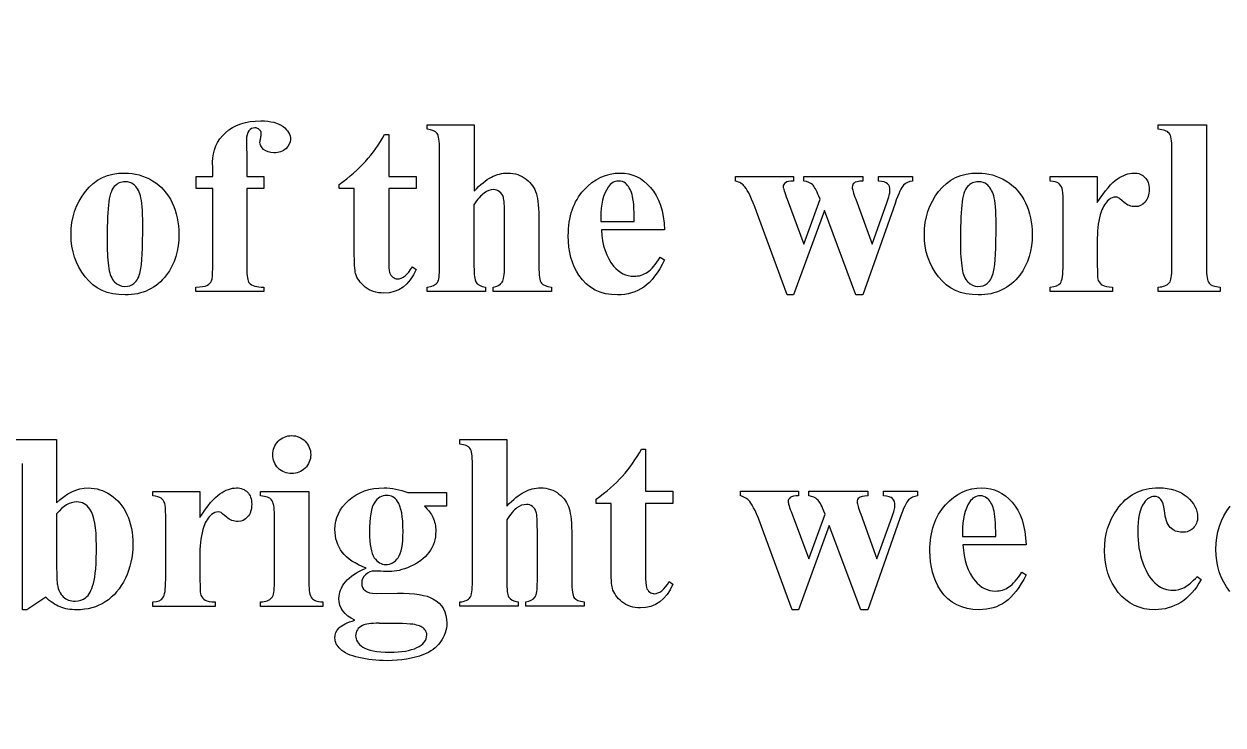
# Model space of a CAD drawing. Header units: millimetres. Extents: x 89 to 151, y 168 to 272.
# Drawn here: x 109.68 to 118.07, y 178.75 to 183.66 of the extents above; entities that cross this region are included whole.
import ezdxf

# ---------------------------------------------------------------- set-up
doc = ezdxf.new("R2010")
doc.units = ezdxf.units.MM
doc.layers.add('Layer_1', color=7, linetype='CONTINUOUS')

msp = doc.modelspace()

# ---------------------------------------------------------------- linework, layer by layer
at = {"layer": 'Layer_1', "color": 7}
for points in [[(112.50039, 182.92086), (112.50039, 182.95276), (112.8287, 182.95286)], [(112.8287, 182.95286), (112.8287, 182.48691)], [(117.62026, 182.92094), (117.62026, 182.95284), (117.958, 182.95278)], [(117.958, 182.95278), (117.958, 181.95198)], [(111.23515, 182.84347), (111.23715, 182.69274), (111.23715, 182.59025), (111.35601, 182.59025), (111.35601, 182.50585), (111.23706, 182.5059)], [(112.20294, 182.88487), (112.23184, 182.88486)], [(112.23184, 182.88486), (112.23184, 182.5903), (112.42304, 182.5903), (112.42304, 182.505), (112.23184, 182.505), (112.23184, 182.00805)], [(112.58739, 181.95966), (112.58739, 182.77787)], [(117.71676, 181.95197), (117.71676, 182.78568)], [(110.99893, 181.9468), (110.99893, 182.50577), (110.8818, 182.50577), (110.8818, 182.59017), (110.99893, 182.59017), (110.99893, 182.64957), (110.99807, 182.69007)], [(114.65974, 182.55838), (114.65974, 182.59028), (115.06626, 182.59028), (115.06626, 182.55838)], [(115.13925, 182.55828), (115.13925, 182.59018), (115.5518, 182.59018), (115.5518, 182.55828)], [(115.66204, 182.5583), (115.66204, 182.5902), (115.90062, 182.5902), (115.90062, 182.5583)], [(116.86492, 182.558), (116.86492, 182.5899), (117.19405, 182.59018)], [(117.19405, 182.59018), (117.19405, 182.40759)], [(110.38576, 182.55324), (110.38526, 182.5533)], [(111.23706, 182.5059), (111.23706, 181.94693)], [(111.99021, 182.07015), (111.99021, 182.50509), (111.88513, 182.50509), (111.88513, 182.53519)], [(116.3617, 182.55312), (116.3612, 182.55318)], [(115.02156, 182.43078), (115.13956, 182.11641), (115.25325, 182.43078), (115.24425, 182.45148)], [(115.5027, 182.43088), (115.61638, 182.11651), (115.71974, 182.4059)], [(115.77742, 182.40071), (115.55177, 181.76078), (115.50296, 181.76085)], [(116.95462, 181.97402), (116.95462, 182.4193)], [(112.82854, 182.39121), (112.82854, 181.95971)], [(113.04234, 181.95978), (113.04234, 182.31893)], [(115.50296, 181.76085), (115.28247, 182.35169), (115.06629, 181.76085), (115.02149, 181.76085), (114.80704, 182.3448)], [(113.28348, 182.27417), (113.28348, 181.95981)], [(113.71674, 182.30437), (113.71674, 182.27417), (113.95094, 182.27417)], [(114.16281, 182.21647), (113.72098, 182.21647)], [(117.19411, 182.15924), (117.19411, 181.97407), (117.19497, 181.92587)], [(114.13355, 182.02436), (114.16285, 182.00546)], [(112.39718, 181.95815), (112.42298, 181.93925)], [(111.35589, 181.816), (111.35589, 181.785), (110.88133, 181.785), (110.88133, 181.816)], [(112.90864, 181.81585), (112.90864, 181.78485), (112.50039, 181.78485), (112.50039, 181.81585)], [(113.37048, 181.816), (113.37048, 181.785), (112.96224, 181.785), (112.96224, 181.816)], [(117.29997, 181.81557), (117.29997, 181.78457), (116.86502, 181.78457), (116.86502, 181.81557)], [(118.0553, 181.81589), (118.0553, 181.78489), (117.62036, 181.78489), (117.62036, 181.81589)], [(109.57135, 180.71624), (109.57135, 180.74814), (109.90554, 180.74812)], [(109.90554, 180.74812), (109.90554, 180.30456)], [(112.73037, 180.7166), (112.73037, 180.7485), (113.05868, 180.7486)], [(113.05868, 180.7486), (113.05868, 180.28265)], [(114.0013, 180.68062), (114.0302, 180.6806)], [(114.0302, 180.6806), (114.0302, 180.38605), (114.2214, 180.38605), (114.2214, 180.30075), (114.0302, 180.30075), (114.0302, 179.8038)], [(109.82975, 179.64398), (109.69625, 179.55698), (109.66695, 179.55698), (109.66695, 180.58104)], [(112.81737, 179.75541), (112.81737, 180.57362)], [(110.57971, 180.35335), (110.57971, 180.38525), (110.90893, 180.38552)], [(110.90893, 180.38552), (110.90893, 180.20293)], [(111.33428, 180.35368), (111.33428, 180.38558), (111.67202, 180.38552)], [(111.67202, 180.38552), (111.67202, 179.74731)], [(114.69421, 180.35416), (114.69421, 180.38606), (115.10073, 180.38606), (115.10073, 180.35416)], [(115.17372, 180.35406), (115.17372, 180.38596), (115.58627, 180.38596), (115.58627, 180.35406)], [(115.69661, 180.35409), (115.69661, 180.38599), (115.93519, 180.38599), (115.93519, 180.35409)], [(112.21558, 180.35669), (112.21548, 180.35672)], [(112.36448, 180.37652), (112.63578, 180.37652), (112.63578, 180.28182), (112.48162, 180.28182)], [(113.78857, 179.86591), (113.78857, 180.30085), (113.68349, 180.30085), (113.68349, 180.33095)], [(109.90533, 180.22787), (109.90554, 180.22791)], [(109.90554, 180.22791), (109.90554, 179.86962)], [(110.66941, 179.76937), (110.66941, 180.21465)], [(111.43078, 179.7473), (111.43078, 180.21756)], [(115.05603, 180.22656), (115.17403, 179.9122), (115.28772, 180.22656), (115.27872, 180.24726)], [(115.53727, 180.22656), (115.65096, 179.9122), (115.75431, 180.20159)], [(113.05852, 180.18695), (113.05852, 179.75546)], [(115.53743, 179.55664), (115.31694, 180.14748), (115.10076, 179.55664), (115.05596, 179.55664), (114.84151, 180.14059)], [(115.81199, 180.1965), (115.58634, 179.55657), (115.53743, 179.55664)], [(113.27232, 179.75552), (113.27232, 180.11467)], [(113.51346, 180.06991), (113.51346, 179.75555)], [(116.24891, 180.10015), (116.24891, 180.06995), (116.48311, 180.06996)], [(116.69498, 180.01226), (116.25315, 180.01226)], [(110.90899, 179.95458), (110.90899, 179.76941), (110.90985, 179.72121)], [(116.66572, 179.82015), (116.69502, 179.80115)], [(114.19554, 179.7539), (114.22134, 179.735)], [(117.89387, 179.78832), (117.92057, 179.76762)], [(117.89387, 179.78821), (117.89387, 179.78832)], [(112.14316, 179.67086), (112.29216, 179.67286)], [(111.01485, 179.61091), (111.01485, 179.57991), (110.57991, 179.57991), (110.57991, 179.61091)], [(111.76932, 179.61123), (111.76932, 179.58023), (111.33438, 179.58023), (111.33438, 179.61123)], [(113.13862, 179.6116), (113.13862, 179.5806), (112.73037, 179.5806), (112.73037, 179.6116)], [(113.60046, 179.61173), (113.60046, 179.58073), (113.19222, 179.58073), (113.19222, 179.61173)], [(112.16469, 179.46145), (112.16468, 179.46185)]]:
    msp.add_lwpolyline(points, dxfattribs=at)
for points in [[(110.38226, 182.61446)], [(116.35819, 182.61434)], [(114.1628, 182.2165)], [(111.55144, 180.77568)], [(112.3644, 180.37655)], [(116.69497, 180.01219)]]:
    msp.add_lwpolyline(points, close=True, dxfattribs=at)
for points in [[(100.211883, 187.167662), (108.632798, 173.132804), (121.297172, 168.934303), (132.299627, 176.529913)], [(111.08847, 182.89677), (111.149337, 182.951903), (111.231447, 182.97947), (111.3348, 182.97947)], [(111.25155, 182.90977), (111.240617, 182.89597), (111.23515, 182.87387), (111.23515, 182.84347)], [(111.29375, 182.93047), (111.277083, 182.93047), (111.263017, 182.92357), (111.25155, 182.90977)], [(111.32735, 182.91757), (111.31815, 182.92617), (111.30695, 182.93047), (111.29375, 182.93047)], [(111.33765, 182.89087), (111.33765, 182.902937), (111.334217, 182.911837), (111.32735, 182.91757)], [(111.3348, 182.97947), (111.40542, 182.97947), (111.45767, 182.96627), (111.49155, 182.93987)], [(111.49155, 182.93987), (111.526017, 182.91347), (111.54325, 182.88417), (111.54325, 182.85197)], [(112.57019, 182.89156), (112.559257, 182.906493), (112.53599, 182.91626), (112.50039, 182.92086)], [(117.69696, 182.89334), (117.68376, 182.909407), (117.658193, 182.918607), (117.62026, 182.92094)], [(110.99807, 182.69007), (110.99807, 182.77275), (111.028203, 182.84165), (111.08847, 182.89677)], [(111.32965, 182.83137), (111.32965, 182.836703), (111.331317, 182.847337), (111.33465, 182.86327)], [(111.35545, 182.77967), (111.33825, 182.795203), (111.32965, 182.812437), (111.32965, 182.83137)], [(111.33465, 182.86327), (111.33665, 182.873003), (111.33765, 182.882203), (111.33765, 182.89087)], [(111.54325, 182.85197), (111.54325, 182.826103), (111.532617, 182.803703), (111.51135, 182.78477)], [(112.06945, 182.69625), (112.120583, 182.752517), (112.16508, 182.81539), (112.20294, 182.88487)], [(112.58739, 182.77787), (112.58739, 182.838737), (112.581657, 182.876633), (112.57019, 182.89156)], [(117.71676, 182.78568), (117.71676, 182.841947), (117.71016, 182.877833), (117.69696, 182.89334)], [(111.42695, 182.75637), (111.397083, 182.75637), (111.37325, 182.764137), (111.35545, 182.77967)], [(111.51135, 182.78477), (111.490083, 182.765837), (111.46195, 182.75637), (111.42695, 182.75637)], [(111.88513, 182.53519), (111.957477, 182.586323), (112.018917, 182.64001), (112.06945, 182.69625)], [(110.10665, 182.48527), (110.17383, 182.571397), (110.2657, 182.61446), (110.38226, 182.61446)], [(110.38226, 182.6145), (110.452307, 182.6145), (110.517477, 182.5964), (110.57777, 182.5602)], [(112.8287, 182.48691), (112.8729, 182.533443), (112.91338, 182.566177), (112.95014, 182.58511)], [(112.95014, 182.58511), (112.986873, 182.604643), (113.025057, 182.61441), (113.06469, 182.61441)], [(113.06469, 182.61441), (113.115223, 182.61441), (113.158287, 182.600043), (113.19388, 182.57131)], [(113.19388, 182.57131), (113.23008, 182.542577), (113.253913, 182.5087), (113.26538, 182.46968)], [(113.59783, 182.49469), (113.67075, 182.574503), (113.756017, 182.61441), (113.85363, 182.61441)], [(113.85363, 182.61441), (113.935163, 182.61441), (114.005787, 182.58082), (114.0655, 182.51364)], [(116.08258, 182.48515), (116.14976, 182.571277), (116.24163, 182.61434), (116.35819, 182.61434)], [(116.3582, 182.61438), (116.428253, 182.61438), (116.493423, 182.59628), (116.55371, 182.56008)], [(117.19405, 182.40759), (117.24745, 182.49085), (117.294247, 182.545973), (117.33444, 182.57296)], [(117.33444, 182.57296), (117.37464, 182.600493), (117.413397, 182.61426), (117.45071, 182.61426)], [(117.45071, 182.61426), (117.482843, 182.61426), (117.50841, 182.604193), (117.52741, 182.58406)], [(117.52741, 182.58406), (117.546943, 182.564527), (117.55671, 182.536693), (117.55671, 182.50056)], [(110.00675, 182.18382), (110.00675, 182.299233), (110.04005, 182.399717), (110.10665, 182.48527)], [(110.30946, 182.5197), (110.288793, 182.4979), (110.275027, 182.45426), (110.26816, 182.38878)], [(110.38526, 182.5533), (110.355993, 182.5533), (110.330727, 182.5421), (110.30946, 182.5197)], [(110.44436, 182.53514), (110.429427, 182.547207), (110.409893, 182.55324), (110.38576, 182.55324)], [(110.49256, 182.45504), (110.481627, 182.491773), (110.46556, 182.518473), (110.44436, 182.53514)], [(110.57777, 182.5602), (110.638037, 182.524), (110.683683, 182.47261), (110.71471, 182.40603)], [(112.96634, 182.49801), (112.943407, 182.49801), (112.921007, 182.489977), (112.89914, 182.47391)], [(113.00764, 182.48341), (112.995573, 182.493143), (112.981807, 182.49801), (112.96634, 182.49801)], [(113.03434, 182.44381), (113.029007, 182.46101), (113.020107, 182.47421), (113.00764, 182.48341)], [(113.48931, 182.1743), (113.48931, 182.308653), (113.525483, 182.41545), (113.59783, 182.49469)], [(113.76754, 182.51452), (113.733673, 182.463387), (113.71674, 182.393337), (113.71674, 182.30437)], [(113.84074, 182.55842), (113.810873, 182.55842), (113.786473, 182.543787), (113.76754, 182.51452)], [(113.88894, 182.54292), (113.876873, 182.553253), (113.860807, 182.55842), (113.84074, 182.55842)], [(113.93544, 182.46452), (113.925707, 182.498987), (113.910207, 182.52512), (113.88894, 182.54292)], [(114.0655, 182.51364), (114.125767, 182.44704), (114.1582, 182.347993), (114.1628, 182.2165)], [(114.72524, 182.51878), (114.710907, 182.53718), (114.689073, 182.55038), (114.65974, 182.55838)], [(114.80704, 182.3448), (114.774907, 182.4338), (114.74764, 182.491793), (114.72524, 182.51878)], [(115.00946, 182.54628), (114.999127, 182.538213), (114.99396, 182.529013), (114.99396, 182.51868)], [(114.99396, 182.51868), (114.99396, 182.50888), (115.00316, 182.47958), (115.02156, 182.43078)], [(115.06626, 182.55838), (115.038727, 182.55838), (115.019793, 182.554347), (115.00946, 182.54628)], [(115.19865, 182.53328), (115.185983, 182.545347), (115.166183, 182.55368), (115.13925, 182.55828)], [(115.24425, 182.45148), (115.22705, 182.494547), (115.21185, 182.521813), (115.19865, 182.53328)], [(115.4906, 182.54448), (115.482, 182.537613), (115.4777, 182.52758), (115.4777, 182.51438)], [(115.4777, 182.51438), (115.4777, 182.501713), (115.486033, 182.47388), (115.5027, 182.43088)], [(115.5518, 182.55828), (115.519667, 182.55628), (115.499267, 182.55168), (115.4906, 182.54448)], [(115.72574, 182.5394), (115.714807, 182.549733), (115.693573, 182.556033), (115.66204, 182.5583)], [(115.71974, 182.4059), (115.734673, 182.447233), (115.74214, 182.475367), (115.74214, 182.4903)], [(115.74214, 182.4903), (115.74214, 182.5127), (115.736673, 182.529067), (115.72574, 182.5394)], [(115.83772, 182.5299), (115.822187, 182.514967), (115.802087, 182.471903), (115.77742, 182.40071)], [(115.90062, 182.5583), (115.87422, 182.554967), (115.853253, 182.5455), (115.83772, 182.5299)], [(115.98268, 182.1837), (115.98268, 182.299113), (116.01598, 182.399597), (116.08258, 182.48515)], [(116.2854, 182.51958), (116.264733, 182.49778), (116.250967, 182.45414), (116.2441, 182.38866)], [(116.3612, 182.55318), (116.331933, 182.55318), (116.306667, 182.54198), (116.2854, 182.51958)], [(116.4203, 182.53502), (116.405367, 182.547087), (116.385833, 182.55312), (116.3617, 182.55312)], [(116.4685, 182.45492), (116.457567, 182.491653), (116.4415, 182.518353), (116.4203, 182.53502)], [(116.55371, 182.56008), (116.613977, 182.52388), (116.659623, 182.47249), (116.69065, 182.40591)], [(116.92262, 182.5425), (116.911687, 182.549967), (116.892453, 182.555133), (116.86492, 182.558)], [(116.94762, 182.5072), (116.94162, 182.523267), (116.933287, 182.535033), (116.92262, 182.5425)], [(116.95462, 182.4193), (116.95462, 182.465233), (116.952287, 182.494533), (116.94762, 182.5072)], [(117.55671, 182.50056), (117.55671, 182.462093), (117.547243, 182.432227), (117.52831, 182.41096)], [(110.50896, 182.25436), (110.50896, 182.351973), (110.503493, 182.418867), (110.49256, 182.45504)], [(110.71471, 182.40603), (110.74631, 182.33943), (110.76211, 182.266507), (110.76211, 182.18726)], [(112.89914, 182.47391), (112.87734, 182.458377), (112.853807, 182.43081), (112.82854, 182.39121)], [(113.04234, 182.31893), (113.04234, 182.38553), (113.039673, 182.427157), (113.03434, 182.44381)], [(113.26538, 182.46968), (113.277447, 182.431213), (113.28348, 182.366043), (113.28348, 182.27417)], [(113.95094, 182.27417), (113.95094, 182.366617), (113.945773, 182.430067), (113.93544, 182.46452)], [(116.4849, 182.25424), (116.4849, 182.351853), (116.479433, 182.418747), (116.4685, 182.45492)], [(116.69065, 182.40591), (116.72225, 182.33931), (116.73805, 182.266387), (116.73805, 182.18714)], [(117.27511, 182.42706), (117.251577, 182.407527), (117.233777, 182.379693), (117.22171, 182.34356)], [(117.32251, 182.44606), (117.305843, 182.44606), (117.290043, 182.439727), (117.27511, 182.42706)], [(117.34231, 182.44106), (117.33631, 182.444393), (117.32971, 182.44606), (117.32251, 182.44606)], [(117.38191, 182.40836), (117.35951, 182.427893), (117.34631, 182.438793), (117.34231, 182.44106)], [(117.46111, 182.37906), (117.43071, 182.37906), (117.40431, 182.388827), (117.38191, 182.40836)], [(117.52831, 182.41096), (117.50991, 182.389693), (117.48751, 182.37906), (117.46111, 182.37906)], [(110.26816, 182.38878), (110.26216, 182.323913), (110.25916, 182.23348), (110.25916, 182.11748)], [(116.2441, 182.38866), (116.2381, 182.323793), (116.2351, 182.23336), (116.2351, 182.11736)], [(117.22171, 182.34356), (117.20331, 182.287827), (117.19411, 182.226387), (117.19411, 182.15924)], [(110.49176, 181.92363), (110.503227, 181.978163), (110.50896, 182.088407), (110.50896, 182.25436)], [(116.4677, 181.92351), (116.479167, 181.978043), (116.4849, 182.088287), (116.4849, 182.25424)], [(110.10495, 181.8884), (110.039483, 181.97338), (110.00675, 182.071853), (110.00675, 182.18382)], [(110.76211, 182.18726), (110.76211, 182.073), (110.73311, 181.9774), (110.67511, 181.90046)], [(113.56341, 181.89869), (113.51401, 181.972757), (113.48931, 182.064627), (113.48931, 182.1743)], [(113.72098, 182.21647), (113.726313, 182.10967), (113.754747, 182.025263), (113.80628, 181.96325)], [(116.08088, 181.88828), (116.015413, 181.97326), (115.98268, 182.071733), (115.98268, 182.1837)], [(116.73805, 182.18714), (116.73805, 182.07288), (116.70905, 181.97728), (116.65105, 181.90034)], [(110.25916, 182.11748), (110.25916, 182.056013), (110.263193, 181.998597), (110.27126, 181.94523)], [(111.99921, 181.91168), (111.99321, 181.931213), (111.99021, 181.984037), (111.99021, 182.07015)], [(116.2351, 182.11736), (116.2351, 182.055893), (116.239133, 181.998477), (116.2472, 181.94511)], [(112.23184, 182.00805), (112.23184, 181.961517), (112.23384, 181.931383), (112.23784, 181.91765)], [(114.16285, 182.00546), (114.11925, 181.91646), (114.07102, 181.8533), (114.01816, 181.81598)], [(114.04315, 181.92015), (114.071283, 181.939683), (114.101417, 181.97442), (114.13355, 182.02436)], [(110.27126, 181.94523), (110.27726, 181.904497), (110.29076, 181.873497), (110.31176, 181.85223)], [(110.67511, 181.90046), (110.605063, 181.80744), (110.508313, 181.76093), (110.38486, 181.76093)], [(110.44696, 181.84183), (110.46936, 181.861363), (110.484293, 181.88863), (110.49176, 181.92363)], [(110.98993, 181.8607), (110.99593, 181.8745), (110.99893, 181.9032), (110.99893, 181.9468)], [(111.23706, 181.94693), (111.23706, 181.89293), (111.242793, 181.859053), (111.25426, 181.8453)], [(112.06641, 181.81608), (112.03141, 181.844813), (112.00901, 181.87668), (111.99921, 181.91168)], [(112.42298, 181.93925), (112.376447, 181.829003), (112.30094, 181.77388), (112.19646, 181.77388)], [(112.23784, 181.91765), (112.242507, 181.90445), (112.250273, 181.89355), (112.26114, 181.88495)], [(112.29124, 181.87285), (112.328573, 181.87285), (112.363887, 181.901283), (112.39718, 181.95815)], [(112.57279, 181.84855), (112.582523, 181.86115), (112.58739, 181.898187), (112.58739, 181.95966)], [(112.82854, 181.95971), (112.82854, 181.90231), (112.83284, 181.866423), (112.84144, 181.85205)], [(113.02684, 181.8504), (113.037173, 181.865333), (113.04234, 181.901793), (113.04234, 181.95978)], [(113.28348, 181.95981), (113.28348, 181.898343), (113.289213, 181.859873), (113.30068, 181.8444)], [(113.83471, 181.76088), (113.715277, 181.76088), (113.624843, 181.806817), (113.56341, 181.89869)], [(113.80628, 181.96325), (113.84588, 181.915583), (113.893537, 181.89175), (113.94925, 181.89175)], [(113.94925, 181.89175), (113.983717, 181.89175), (114.015017, 181.901217), (114.04315, 181.92015)], [(116.2472, 181.94511), (116.2532, 181.904377), (116.2667, 181.873377), (116.2877, 181.85211)], [(116.65105, 181.90034), (116.580997, 181.80732), (116.484247, 181.76081), (116.3608, 181.76081)], [(116.4229, 181.84171), (116.4453, 181.861243), (116.460233, 181.88851), (116.4677, 181.92351)], [(116.93562, 181.84397), (116.948287, 181.860637), (116.95462, 181.903987), (116.95462, 181.97402)], [(117.19497, 181.92587), (117.19497, 181.893137), (117.19697, 181.87217), (117.20097, 181.86297)], [(117.69956, 181.84689), (117.711027, 181.86009), (117.71676, 181.895117), (117.71676, 181.95197)], [(117.958, 181.95198), (117.958, 181.895113), (117.9646, 181.85865), (117.9778, 181.84259)], [(110.38486, 181.76093), (110.263707, 181.76093), (110.170403, 181.80342), (110.10495, 181.8884)], [(110.31176, 181.85223), (110.332427, 181.830963), (110.35596, 181.82033), (110.38236, 181.82033)], [(110.38236, 181.82033), (110.408227, 181.82033), (110.42976, 181.827497), (110.44696, 181.84183)], [(110.88133, 181.816), (110.91753, 181.816573), (110.943097, 181.820573), (110.95803, 181.828)], [(110.95803, 181.828), (110.973563, 181.836067), (110.984197, 181.846967), (110.98993, 181.8607)], [(111.25426, 181.8453), (111.27266, 181.824033), (111.306537, 181.814267), (111.35589, 181.816)], [(112.19646, 181.77388), (112.145327, 181.77388), (112.101977, 181.787947), (112.06641, 181.81608)], [(112.26114, 181.88495), (112.272073, 181.876883), (112.282107, 181.87285), (112.29124, 181.87285)], [(112.50039, 181.81585), (112.534257, 181.819183), (112.55839, 181.830083), (112.57279, 181.84855)], [(112.84144, 181.85205), (112.852373, 181.832517), (112.874773, 181.82045), (112.90864, 181.81585)], [(112.96224, 181.816), (112.990973, 181.82), (113.012507, 181.831467), (113.02684, 181.8504)], [(113.30068, 181.8444), (113.312147, 181.829467), (113.335413, 181.82), (113.37048, 181.816)], [(114.01816, 181.81598), (113.96536, 181.779247), (113.90421, 181.76088), (113.83471, 181.76088)], [(116.3608, 181.76081), (116.239647, 181.76081), (116.14634, 181.8033), (116.08088, 181.88828)], [(116.2877, 181.85211), (116.308367, 181.830843), (116.3319, 181.82021), (116.3583, 181.82021)], [(116.3583, 181.82021), (116.384167, 181.82021), (116.4057, 181.827377), (116.4229, 181.84171)], [(116.86502, 181.81557), (116.90002, 181.818237), (116.923553, 181.827703), (116.93562, 181.84397)], [(117.20097, 181.86297), (117.207837, 181.847437), (117.21787, 181.835937), (117.23107, 181.82847)], [(117.23107, 181.82847), (117.24487, 181.821603), (117.267837, 181.817303), (117.29997, 181.81557)], [(117.62036, 181.81589), (117.65596, 181.817223), (117.68236, 181.827557), (117.69956, 181.84689)], [(117.9778, 181.84259), (117.991, 181.827123), (118.016833, 181.818223), (118.0553, 181.81589)], [(111.41874, 180.64218), (111.41874, 180.678913), (111.431673, 180.710213), (111.45754, 180.73608)], [(111.45754, 180.73608), (111.483407, 180.76248), (111.514707, 180.77568), (111.55144, 180.77568)], [(111.55144, 180.77568), (111.588773, 180.77568), (111.62034, 180.76248), (111.64614, 180.73608)], [(111.64614, 180.73608), (111.672007, 180.710213), (111.68494, 180.678913), (111.68494, 180.64218)], [(111.45754, 180.54828), (111.431673, 180.574147), (111.41874, 180.605447), (111.41874, 180.64218)], [(111.68494, 180.64218), (111.68494, 180.605447), (111.67174, 180.574147), (111.64534, 180.54828)], [(112.80017, 180.6873), (112.789237, 180.702233), (112.76597, 180.712), (112.73037, 180.7166)], [(112.81737, 180.57362), (112.81737, 180.634487), (112.811637, 180.67238), (112.80017, 180.6873)], [(113.86781, 180.49201), (113.918943, 180.548277), (113.96344, 180.611147), (114.0013, 180.68062)], [(111.55144, 180.50948), (111.514707, 180.50948), (111.483407, 180.522413), (111.45754, 180.54828)], [(111.64534, 180.54828), (111.619473, 180.522413), (111.588173, 180.50948), (111.55144, 180.50948)], [(113.68349, 180.33095), (113.755837, 180.382083), (113.817277, 180.43577), (113.86781, 180.49201)], [(109.90554, 180.30456), (109.973293, 180.374607), (110.047363, 180.40963), (110.12775, 180.40963)], [(110.12775, 180.40963), (110.182883, 180.40963), (110.234847, 180.393263), (110.28364, 180.36053)], [(111.04932, 180.36829), (111.08952, 180.395823), (111.128277, 180.40959), (111.16559, 180.40959)], [(111.16559, 180.40959), (111.197723, 180.40959), (111.22329, 180.399557), (111.24229, 180.37949)], [(111.95099, 180.32315), (112.015323, 180.38115), (112.098007, 180.41015), (112.19904, 180.41015)], [(112.19904, 180.41015), (112.25244, 180.41015), (112.30756, 180.39895), (112.3644, 180.37655)], [(113.18012, 180.38085), (113.216853, 180.400383), (113.255037, 180.41015), (113.29467, 180.41015)], [(113.29467, 180.41015), (113.345203, 180.41015), (113.388267, 180.395783), (113.42386, 180.36705)], [(116.12999, 180.29038), (116.202917, 180.370187), (116.288183, 180.41009), (116.38579, 180.41009)], [(116.38579, 180.41009), (116.467323, 180.41009), (116.53795, 180.376503), (116.59767, 180.30933)], [(117.33234, 180.25939), (117.402967, 180.35987), (117.50029, 180.41011), (117.62431, 180.41011)], [(117.62431, 180.41011), (117.70757, 180.41011), (117.773603, 180.389143), (117.82241, 180.34721)], [(110.04744, 180.31137), (109.99804, 180.31137), (109.95067, 180.283537), (109.90533, 180.22787)], [(110.13784, 180.26147), (110.11544, 180.294737), (110.085307, 180.31137), (110.04744, 180.31137)], [(110.28364, 180.36053), (110.33244, 180.328397), (110.370623, 180.282463), (110.39819, 180.22273)], [(110.63741, 180.33785), (110.626477, 180.345317), (110.607243, 180.350483), (110.57971, 180.35335)], [(110.66241, 180.30255), (110.65641, 180.318617), (110.648077, 180.330383), (110.63741, 180.33785)], [(110.66941, 180.21465), (110.66941, 180.260583), (110.667077, 180.289883), (110.66241, 180.30255)], [(110.90893, 180.20293), (110.96233, 180.286183), (111.009127, 180.341303), (111.04932, 180.36829)], [(111.24229, 180.37949), (111.261823, 180.359957), (111.27159, 180.332123), (111.27159, 180.29599)], [(111.41098, 180.32608), (111.39778, 180.342147), (111.372213, 180.351347), (111.33428, 180.35368)], [(111.43078, 180.21756), (111.43078, 180.274427), (111.42418, 180.3106), (111.41098, 180.32608)], [(111.85449, 180.11902), (111.85449, 180.197687), (111.886657, 180.26573), (111.95099, 180.32315)], [(112.13108, 180.30592), (112.108147, 180.272653), (112.09668, 180.203177), (112.09668, 180.09749)], [(112.21548, 180.35672), (112.182213, 180.35672), (112.15408, 180.339787), (112.13108, 180.30592)], [(112.29308, 180.31539), (112.27468, 180.342923), (112.248847, 180.35669), (112.21558, 180.35669)], [(112.33178, 180.10524), (112.33178, 180.20802), (112.31888, 180.27807), (112.29308, 180.31539)], [(113.05868, 180.28265), (113.10288, 180.329183), (113.14336, 180.361917), (113.18012, 180.38085)], [(113.42386, 180.36705), (113.46006, 180.338317), (113.483893, 180.30444), (113.49536, 180.26542)], [(114.75971, 180.31456), (114.745377, 180.33296), (114.723543, 180.34616), (114.69421, 180.35416)], [(114.84151, 180.14059), (114.809377, 180.229583), (114.78211, 180.287573), (114.75971, 180.31456)], [(115.04393, 180.34206), (115.033597, 180.333993), (115.02843, 180.324793), (115.02843, 180.31446)], [(115.02843, 180.31446), (115.02843, 180.304727), (115.03763, 180.275427), (115.05603, 180.22656)], [(115.10073, 180.35416), (115.073197, 180.35416), (115.054263, 180.350127), (115.04393, 180.34206)], [(115.23312, 180.32906), (115.220453, 180.341127), (115.200653, 180.34946), (115.17372, 180.35406)], [(115.27872, 180.24726), (115.26152, 180.290327), (115.24632, 180.317593), (115.23312, 180.32906)], [(115.52517, 180.34026), (115.51657, 180.333393), (115.51227, 180.32336), (115.51227, 180.31016)], [(115.51227, 180.31016), (115.51227, 180.297493), (115.520603, 180.269627), (115.53727, 180.22656)], [(115.58627, 180.35406), (115.554137, 180.35206), (115.53377, 180.34746), (115.52517, 180.34026)], [(115.76031, 180.33509), (115.749377, 180.345423), (115.728143, 180.351757), (115.69661, 180.35409)], [(115.77671, 180.28599), (115.77671, 180.30839), (115.771243, 180.324757), (115.76031, 180.33509)], [(115.87229, 180.32569), (115.856757, 180.310757), (115.836657, 180.267693), (115.81199, 180.1965)], [(115.93519, 180.35409), (115.90879, 180.350757), (115.887823, 180.34129), (115.87229, 180.32569)], [(116.29971, 180.3103), (116.265843, 180.259167), (116.24891, 180.189117), (116.24891, 180.10015)], [(116.37291, 180.3542), (116.343043, 180.3542), (116.318643, 180.339567), (116.29971, 180.3103)], [(116.42111, 180.3387), (116.409043, 180.349033), (116.392977, 180.3542), (116.37291, 180.3542)], [(116.46761, 180.2603), (116.457877, 180.294767), (116.442377, 180.3209), (116.42111, 180.3387)], [(116.59767, 180.30933), (116.657937, 180.24273), (116.69037, 180.143683), (116.69497, 180.01219)], [(117.52181, 180.30584), (117.491943, 180.26164), (117.47701, 180.193887), (117.47701, 180.10258)], [(117.59241, 180.34974), (117.564877, 180.34974), (117.541343, 180.335107), (117.52181, 180.30584)], [(117.63891, 180.32824), (117.62571, 180.342573), (117.61021, 180.34974), (117.59241, 180.34974)], [(117.66391, 180.25244), (117.660577, 180.28864), (117.652243, 180.313907), (117.63891, 180.32824)], [(117.82241, 180.34721), (117.87181, 180.305277), (117.89651, 180.25848), (117.89651, 180.20682)], [(110.18434, 180.00739), (110.18434, 180.130837), (110.16884, 180.21553), (110.13784, 180.26147)], [(110.39819, 180.22273), (110.425723, 180.162997), (110.43949, 180.094093), (110.43949, 180.01602)], [(110.98999, 180.22249), (110.966457, 180.202957), (110.948657, 180.17509), (110.93659, 180.13889)], [(111.03739, 180.24149), (111.020723, 180.24149), (111.004923, 180.235157), (110.98999, 180.22249)], [(111.05719, 180.23649), (111.05119, 180.239823), (111.04459, 180.24149), (111.03739, 180.24149)], [(111.09679, 180.20379), (111.07439, 180.223323), (111.06119, 180.234223), (111.05719, 180.23649)], [(111.27159, 180.29599), (111.27159, 180.257523), (111.262123, 180.227657), (111.24319, 180.20639)], [(112.48162, 180.28182), (112.509753, 180.253687), (112.529287, 180.22812), (112.54022, 180.20512)], [(113.12912, 180.26965), (113.10732, 180.254117), (113.083787, 180.22655), (113.05852, 180.18695)], [(113.19632, 180.29375), (113.17332, 180.29375), (113.15092, 180.285717), (113.12912, 180.26965)], [(113.23762, 180.27915), (113.225553, 180.288883), (113.211787, 180.29375), (113.19632, 180.29375)], [(113.26432, 180.23955), (113.258987, 180.25675), (113.250087, 180.26995), (113.23762, 180.27915)], [(113.27232, 180.11467), (113.27232, 180.18127), (113.269653, 180.222897), (113.26432, 180.23955)], [(113.49536, 180.26542), (113.507427, 180.226953), (113.51346, 180.161783), (113.51346, 180.06991)], [(115.75431, 180.20159), (115.769243, 180.242923), (115.77671, 180.271057), (115.77671, 180.28599)], [(116.02147, 179.96998), (116.02147, 180.10434), (116.057643, 180.21114), (116.12999, 180.29038)], [(116.48311, 180.06996), (116.48311, 180.162407), (116.477943, 180.225853), (116.46761, 180.2603)], [(117.24444, 179.97), (117.24444, 180.079673), (117.27374, 180.176137), (117.33234, 180.25939)], [(117.70441, 180.13272), (117.68261, 180.15512), (117.66911, 180.195027), (117.66391, 180.25244)], [(118.02392, 179.97949), (118.02392, 180.094897), (118.05722, 180.195377), (118.12382, 180.28093)], [(110.93659, 180.13889), (110.91819, 180.083223), (110.90899, 180.021787), (110.90899, 179.95458)], [(111.17599, 180.17449), (111.14559, 180.17449), (111.11919, 180.184257), (111.09679, 180.20379)], [(111.24319, 180.20639), (111.22479, 180.185123), (111.20239, 180.17449), (111.17599, 180.17449)], [(112.54022, 180.20512), (112.55402, 180.17412), (112.56092, 180.141687), (112.56092, 180.10782)], [(117.78881, 180.09912), (117.754943, 180.09912), (117.72681, 180.11032), (117.70441, 180.13272)], [(117.89651, 180.20682), (117.89651, 180.174087), (117.886443, 180.147953), (117.86631, 180.12842)], [(111.90619, 179.95969), (111.871723, 180.005623), (111.85449, 180.058733), (111.85449, 180.11902)], [(112.09668, 180.09749), (112.09668, 180.011937), (112.10788, 179.953083), (112.13028, 179.92093)], [(112.29738, 179.92093), (112.320313, 179.95253), (112.33178, 180.013967), (112.33178, 180.10524)], [(112.56092, 180.10782), (112.56092, 180.05042), (112.544853, 180.000467), (112.51272, 179.95796)], [(117.47701, 180.10258), (117.47701, 180.026787), (117.489077, 179.954153), (117.51321, 179.88468)], [(117.86631, 180.12842), (117.846777, 180.108887), (117.820943, 180.09912), (117.78881, 180.09912)], [(110.16284, 179.74039), (110.177173, 179.78979), (110.18434, 179.87879), (110.18434, 180.00739)], [(110.43949, 180.01602), (110.43949, 179.928173), (110.42199, 179.848363), (110.38699, 179.77659)], [(116.09557, 179.69438), (116.04617, 179.768447), (116.02147, 179.860313), (116.02147, 179.96998)], [(116.25315, 180.01226), (116.258483, 179.90546), (116.286917, 179.821053), (116.33845, 179.75904)], [(117.34094, 179.67803), (117.276607, 179.75899), (117.24444, 179.856313), (117.24444, 179.97)], [(118.12212, 179.68407), (118.056653, 179.76905), (118.02392, 179.867523), (118.02392, 179.97949)], [(112.07328, 179.84858), (111.99634, 179.876713), (111.940643, 179.91375), (111.90619, 179.95969)], [(112.13028, 179.92093), (112.15328, 179.88933), (112.18028, 179.87353), (112.21128, 179.87353)], [(112.21128, 179.87353), (112.245747, 179.87353), (112.274447, 179.88933), (112.29738, 179.92093)], [(112.51272, 179.95796), (112.48112, 179.916027), (112.43777, 179.882993), (112.38267, 179.85886)], [(117.51321, 179.88468), (117.537343, 179.815773), (117.570343, 179.764383), (117.61221, 179.73051)], [(109.90554, 179.86962), (109.90554, 179.796693), (109.907207, 179.750183), (109.91054, 179.73009)], [(111.92859, 179.75128), (111.95899, 179.788613), (112.00722, 179.821047), (112.07328, 179.84858)], [(112.06826, 179.80176), (112.05106, 179.785093), (112.04246, 179.764993), (112.04246, 179.74146)], [(112.13376, 179.82756), (112.107893, 179.82756), (112.08606, 179.81896), (112.06826, 179.80176)], [(112.23711, 179.82356), (112.233777, 179.82356), (112.199327, 179.824893), (112.13376, 179.82756)], [(112.38267, 179.85886), (112.328137, 179.835327), (112.279617, 179.82356), (112.23711, 179.82356)], [(113.79757, 179.70743), (113.79157, 179.726963), (113.78857, 179.77979), (113.78857, 179.86591)], [(114.0302, 179.8038), (114.0302, 179.757267), (114.0322, 179.727133), (114.0362, 179.7134)], [(116.69502, 179.80115), (116.651353, 179.712157), (116.603123, 179.648997), (116.55033, 179.61167)], [(116.57532, 179.71594), (116.603453, 179.735473), (116.633587, 179.77021), (116.66572, 179.82015)], [(109.91054, 179.73009), (109.91654, 179.696223), (109.930307, 179.668657), (109.95184, 179.64739)], [(110.11034, 179.64139), (110.131607, 179.658057), (110.149107, 179.691057), (110.16284, 179.74039)], [(110.38699, 179.77659), (110.35199, 179.704817), (110.305193, 179.64998), (110.2466, 179.61208)], [(110.65051, 179.63931), (110.66311, 179.655977), (110.66941, 179.69933), (110.66941, 179.76937)], [(110.90985, 179.72121), (110.90985, 179.688477), (110.91185, 179.66751), (110.91585, 179.65831)], [(111.41358, 179.64223), (111.425047, 179.65543), (111.43078, 179.690453), (111.43078, 179.7473)], [(111.67202, 179.74731), (111.67202, 179.690443), (111.67862, 179.653983), (111.69182, 179.63793)], [(111.88299, 179.63587), (111.88299, 179.67547), (111.89819, 179.71394), (111.92859, 179.75128)], [(112.04246, 179.74146), (112.04246, 179.720793), (112.050193, 179.70386), (112.06566, 179.69066)], [(112.80277, 179.6443), (112.812503, 179.6569), (112.81737, 179.693937), (112.81737, 179.75541)], [(113.05852, 179.75546), (113.05852, 179.69806), (113.06282, 179.662173), (113.07142, 179.6478)], [(113.25682, 179.64613), (113.267153, 179.661063), (113.27232, 179.697527), (113.27232, 179.75552)], [(113.51346, 179.75555), (113.51346, 179.694083), (113.519193, 179.65561), (113.53066, 179.64013)], [(114.22134, 179.735), (114.174807, 179.624753), (114.0993, 179.56963), (113.99482, 179.56963)], [(114.0362, 179.7134), (114.040867, 179.7002), (114.048633, 179.6893), (114.0595, 179.6807)], [(114.0896, 179.6686), (114.126933, 179.6686), (114.162247, 179.697033), (114.19554, 179.7539)], [(116.33845, 179.75904), (116.37805, 179.711373), (116.425707, 179.68754), (116.48142, 179.68754)], [(116.48142, 179.68754), (116.515887, 179.68754), (116.547187, 179.697007), (116.57532, 179.71594)], [(117.61221, 179.73051), (117.64381, 179.705843), (117.68113, 179.69351), (117.72417, 179.69351)], [(117.72417, 179.69351), (117.752303, 179.69351), (117.779003, 179.70011), (117.80427, 179.71331)], [(117.92057, 179.76762), (117.882703, 179.696427), (117.835333, 179.643317), (117.77846, 179.60829)], [(117.80427, 179.71331), (117.829537, 179.72651), (117.859403, 179.751477), (117.89387, 179.78821)], [(109.92965, 179.57678), (109.895783, 179.59058), (109.862483, 179.61298), (109.82975, 179.64398)], [(109.95184, 179.64739), (109.97364, 179.626723), (110.001507, 179.61639), (110.03544, 179.61639)], [(110.03544, 179.61639), (110.064707, 179.61639), (110.089673, 179.624723), (110.11034, 179.64139)], [(110.57991, 179.61091), (110.61491, 179.613577), (110.638443, 179.623043), (110.65051, 179.63931)], [(110.91585, 179.65831), (110.922717, 179.642777), (110.93275, 179.631277), (110.94595, 179.62381)], [(111.33438, 179.61123), (111.36998, 179.612563), (111.39638, 179.622897), (111.41358, 179.64223)], [(111.69182, 179.63793), (111.70502, 179.622463), (111.730853, 179.613563), (111.76932, 179.61123)], [(111.99496, 179.48256), (111.920313, 179.519293), (111.88299, 179.570397), (111.88299, 179.63587)], [(112.06566, 179.69066), (112.081727, 179.67746), (112.10756, 179.67086), (112.14316, 179.67086)], [(112.29216, 179.67286), (112.41274, 179.67286), (112.49571, 179.65966), (112.54107, 179.63326)], [(112.54107, 179.63326), (112.605937, 179.596527), (112.63837, 179.53997), (112.63837, 179.46359)], [(112.73037, 179.6116), (112.764237, 179.614933), (112.78837, 179.625833), (112.80277, 179.6443)], [(113.07142, 179.6478), (113.082353, 179.628267), (113.104753, 179.6162), (113.13862, 179.6116)], [(113.19222, 179.61173), (113.220953, 179.61573), (113.242487, 179.627197), (113.25682, 179.64613)], [(113.53066, 179.64013), (113.542127, 179.625197), (113.565393, 179.61573), (113.60046, 179.61173)], [(113.86477, 179.61183), (113.82977, 179.640563), (113.80737, 179.67243), (113.79757, 179.70743)], [(114.0595, 179.6807), (114.070433, 179.672633), (114.080467, 179.6686), (114.0896, 179.6686)], [(116.36687, 179.55657), (116.247443, 179.55657), (116.15701, 179.602507), (116.09557, 179.69438)], [(117.59846, 179.55659), (117.491087, 179.55659), (117.405247, 179.59707), (117.34094, 179.67803)], [(110.04592, 179.55608), (110.002253, 179.55608), (109.963497, 179.56298), (109.92965, 179.57678)], [(110.2466, 179.61208), (110.188, 179.574747), (110.121107, 179.55608), (110.04592, 179.55608)], [(110.94595, 179.62381), (110.95975, 179.616943), (110.982717, 179.612643), (111.01485, 179.61091)], [(113.99482, 179.56963), (113.943687, 179.56963), (113.900337, 179.583697), (113.86477, 179.61183)], [(116.55033, 179.61167), (116.49753, 179.574937), (116.436377, 179.55657), (116.36687, 179.55657)], [(117.77846, 179.60829), (117.722193, 179.573823), (117.662193, 179.55659), (117.59846, 179.55659)], [(111.88385, 179.43006), (111.903983, 179.450727), (111.94102, 179.468227), (111.99496, 179.48256)], [(112.16468, 179.46185), (112.10608, 179.46185), (112.06732, 179.456983), (112.0484, 179.44725)], [(112.41446, 179.45245), (112.38346, 179.45845), (112.300203, 179.46145), (112.16469, 179.46145)], [(112.63837, 179.46359), (112.63837, 179.41479), (112.623437, 179.37058), (112.59357, 179.33096)], [(111.85455, 179.35856), (111.85455, 179.38496), (111.864317, 179.408793), (111.88385, 179.43006)], [(112.0484, 179.44725), (112.015667, 179.42945), (111.9993, 179.405317), (111.9993, 179.37485)], [(111.9993, 179.37485), (111.9993, 179.345583), (112.016233, 179.319183), (112.0501, 179.29565)], [(112.48506, 179.41715), (112.469527, 179.43435), (112.445993, 179.446117), (112.41446, 179.45245)], [(112.42906, 179.29135), (112.474993, 179.312617), (112.49796, 179.342483), (112.49796, 179.38095)], [(112.49796, 179.38095), (112.49796, 179.395283), (112.49366, 179.40735), (112.48506, 179.41715)], [(111.89335, 179.28016), (111.867483, 179.304827), (111.85455, 179.33096), (111.85455, 179.35856)], [(112.0501, 179.29565), (112.083967, 179.271517), (112.1477, 179.25945), (112.2413, 179.25945)], [(112.2413, 179.25945), (112.321113, 179.25945), (112.3837, 179.270083), (112.42906, 179.29135)], [(112.59357, 179.33096), (112.563703, 179.29076), (112.524373, 179.261193), (112.47558, 179.24226)], [(112.02168, 179.22156), (111.961947, 179.23536), (111.91917, 179.254893), (111.89335, 179.28016)], [(112.21978, 179.20006), (112.147433, 179.20006), (112.0814, 179.207227), (112.02168, 179.22156)], [(112.47558, 179.24226), (112.401507, 179.214127), (112.31624, 179.20006), (112.21978, 179.20006)]]:
    msp.add_open_spline(points, degree=3, dxfattribs=at)
at = {"layer": 'Layer_1', "color": 1}
msp.add_open_spline([(99.818707, 186.512367), (108.398646, 172.212467), (121.302181, 167.934679), (132.512413, 175.673729)], degree=3, dxfattribs=at)

doc.saveas('drawing.dxf')
